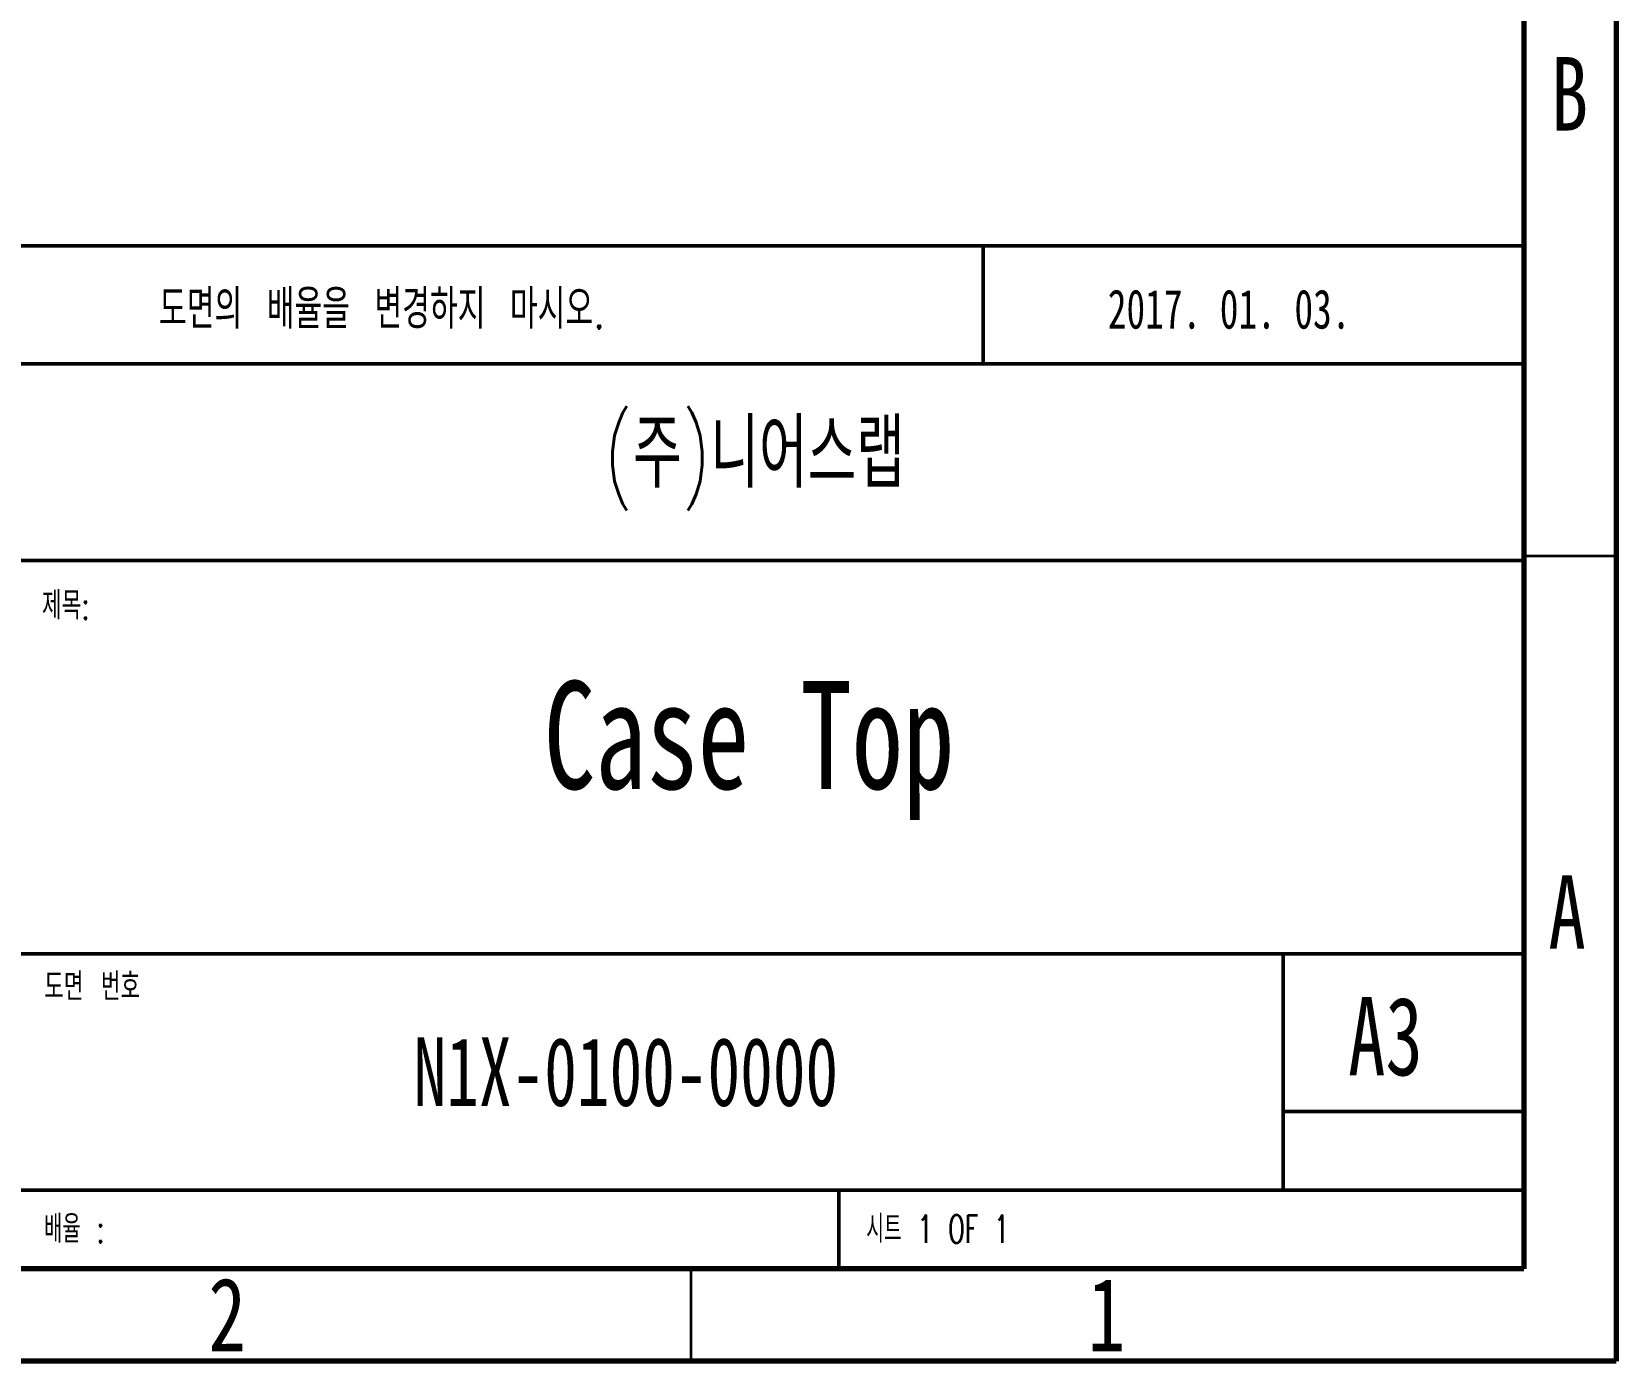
# Model space of a CAD drawing. Header units: millimetres. Extents: x 15 to 415, y 5 to 292.
# Drawn here: x 329.4 to 415, y 5 to 76.8 of the extents above; entities that cross this region are included whole.
import ezdxf

# ---------------------------------------------------------------- set-up
doc = ezdxf.new("R2010")
doc.units = ezdxf.units.MM
doc.styles.add('SLDTEXTSTYLE0', font='TXT', dxfattribs={"width": 0.75})
doc.styles.add('SLDTEXTSTYLE1', font='TXT', dxfattribs={"width": 0.7, "bigfont": 'bigfont'})
doc.styles.add('SLDTEXTSTYLE2', font='TXT', dxfattribs={"width": 0.7})
doc.styles.add('SLDTEXTSTYLE3', font='TXT', dxfattribs={"width": 0.65, "bigfont": 'bigfont'})
doc.styles.add('SLDTEXTSTYLE5', font='TXT', dxfattribs={"width": 0.633333, "bigfont": 'bigfont'})

msp = doc.modelspace()

# ---------------------------------------------------------------- linework, layer by layer
at = {"color": 7, "linetype": 'Continuous', "lineweight": 70}
for p, q in [((415, 292), (415, 5)), ((410, 287), (410, 10)), ((410, 10), (20, 10)), ((415, 5), (15, 5))]:
    msp.add_line(p, q, dxfattribs=at)
at = {"color": 7, "linetype": 'Continuous', "lineweight": 50}
for p, q in [((230, 65.25), (410, 65.25)), ((380.8, 58.875), (380.8, 65.25)), ((410, 58.875), (328.8, 58.875)), ((410, 48.25), (230, 48.25)), ((284.6, 27), (410, 27)), ((397, 14.25), (397, 27)), ((410, 18.5), (397, 18.5)), ((230, 14.25), (410, 14.25)), ((373, 10), (373, 14.25))]:
    msp.add_line(p, q, dxfattribs=at)
at = {"color": 7, "linetype": 'Continuous', "lineweight": 35}
for p, q in [((410, 48.5), (415, 48.5)), ((365, 10), (365, 5))]:
    msp.add_line(p, q, dxfattribs=at)

# ---------------------------------------------------------------- texts
at = {"color": 7, "linetype": 'Continuous', "lineweight": 0}
for s, insert, char_height, attachment_point, style in [('B', (412.471, 75.446), 3.969, 2, 'SLDTEXTSTYLE0'), ('도면의 배율을 변경하지 마시오.', (336.276, 62.895), 2.11667, 1, 'SLDTEXTSTYLE1'), ('2017. 01. 03.', (387.533, 62.895), 2.11667, 1, 'SLDTEXTSTYLE2'), ('(주)니어스랩', (368.448, 55.887), 3.7042, 2, 'SLDTEXTSTYLE1'), ('제목:', (329.956, 46.576), 1.5, 1, 'SLDTEXTSTYLE1'), ('Case Top', (368.155, 41.738), 5.8208, 2, 'SLDTEXTSTYLE2'), ('A', (412.34, 31.254), 3.969, 2, 'SLDTEXTSTYLE0'), ('도면 번호', (330.074, 25.986), 1.5, 1, 'SLDTEXTSTYLE1'), ('A3', (400.514, 24.679), 4.2333, 1, 'SLDTEXTSTYLE2'), ('N1X-0100-0000', (361.498, 22.497), 3.70417, 2, 'SLDTEXTSTYLE2'), ('배율 :', (330.074, 12.9), 1.5, 1, 'SLDTEXTSTYLE3'), ('시트 1 OF 1', (374.478, 12.9), 1.5, 1, 'SLDTEXTSTYLE5'), ('2', (339.96, 9.504), 3.969, 2, 'SLDTEXTSTYLE0'), ('1', (387.46, 9.504), 3.969, 2, 'SLDTEXTSTYLE0')]:
    msp.add_mtext(s, dxfattribs=dict(at, insert=insert, char_height=char_height, attachment_point=attachment_point, style=style))

doc.saveas('drawing.dxf')
